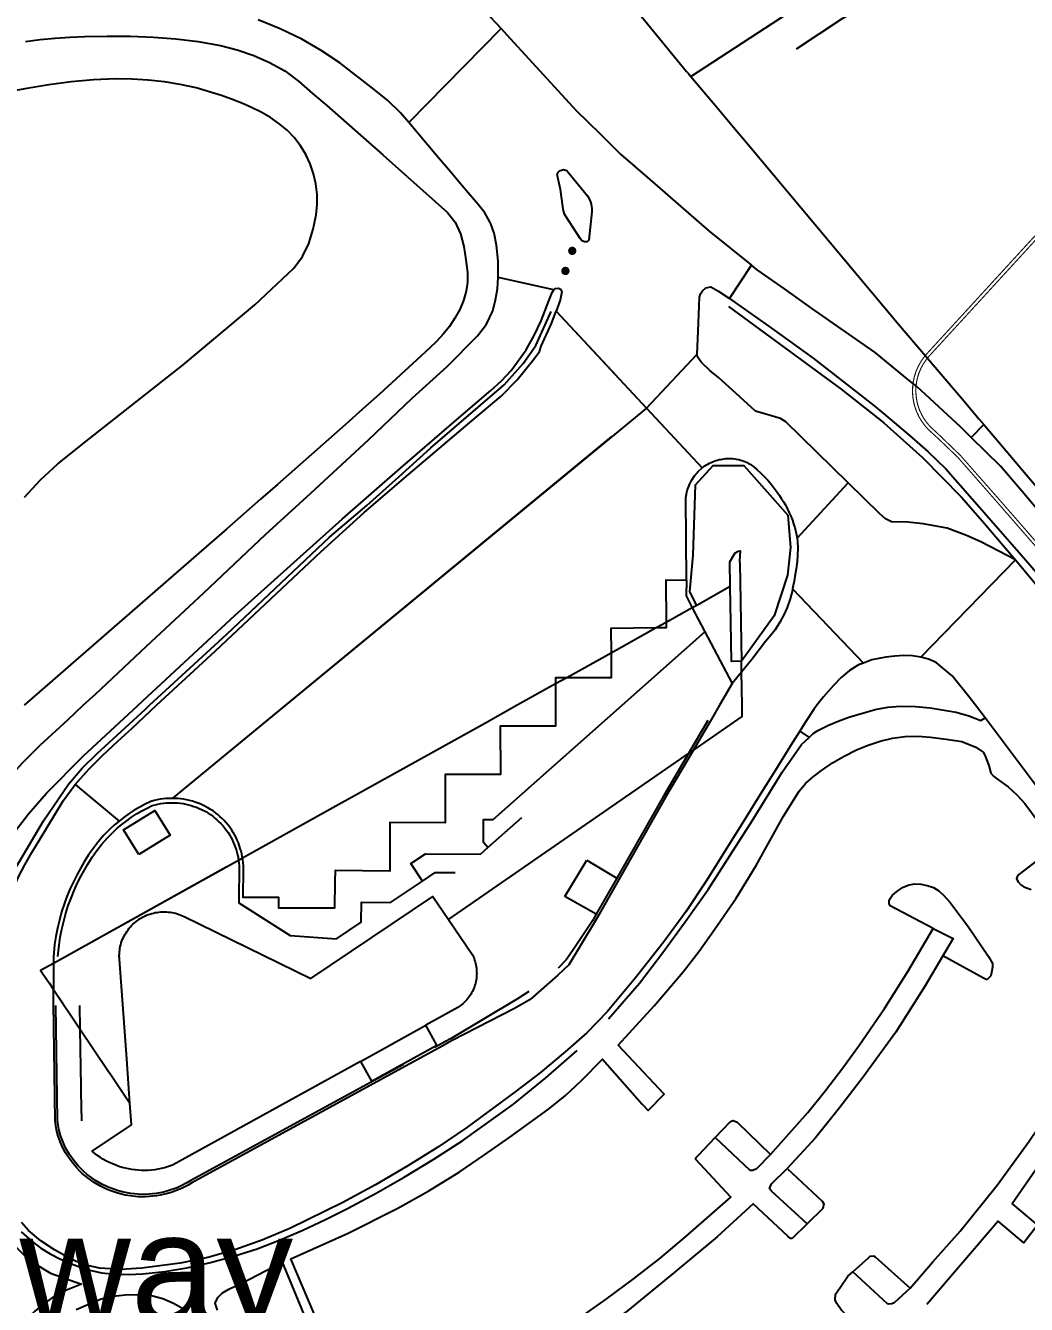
# Model space of a CAD drawing. Header units: millimetres. Extents: x 111502 to 977541, y 8702 to 1044108.
# Drawn here: x 489279.8 to 489370.7, y 240445.6 to 240561.7 of the extents above; entities that cross this region are included whole.
import ezdxf

# ---------------------------------------------------------------- set-up
doc = ezdxf.new("R2010")
doc.units = ezdxf.units.MM
doc.header["$LTSCALE"] = 0.25
doc.linetypes.add('DASHED', pattern=[19.05, 12.7, -6.35])
doc.linetypes.add('DASHED2', pattern=[9.525, 6.35, -3.175])
for name, color, linetype in [('E HVSS As Laid HV', 10, 'Continuous'), ('E HVSS Proposed 33kV', 5, 'Continuous'), ('X HVSS Site Background', 8, 'Continuous')]:
    doc.layers.add(name, color=color, linetype=linetype)
doc.styles.add('Arial', font='arial.ttf')

# ---------------------------------------------------------------- blocks, each defined once
blk = doc.blocks.new('OS Master Map$1$OSS9')
at = {"color": 8, "true_color": 0x707070, "const_width": 0.375, "flags": 128}
blk.add_lwpolyline([(0.188, 0), (0.181, 0.049), (0.162, 0.094), (0.133, 0.133), (0.094, 0.162), (0.049, 0.181), (0, 0.188), (-0.049, 0.181), (-0.094, 0.162), (-0.133, 0.133), (-0.162, 0.094), (-0.181, 0.049), (-0.188, 0), (-0.181, -0.049), (-0.162, -0.094), (-0.133, -0.133), (-0.094, -0.162), (-0.049, -0.181), (0, -0.188), (0.049, -0.181), (0.094, -0.162), (0.133, -0.133), (0.162, -0.094), (0.181, -0.049), (0.188, 0), (0.181, 0.049)], dxfattribs=at)
blk = doc.blocks.new('OS MAP 060722')
at = {"layer": 'X HVSS Site Background'}
for points in [[(483.03, 1486.81), (485.72, 1483.49), (488.72, 1480.09), (496.22, 1471.49), (505.62, 1459.99), (516.72, 1446.59), (529.27, 1431.24), (529.42, 1431.09), (529.67, 1430.79)], [(529.67, 1430.79), (548.52, 1443.09), (597.42, 1475.29)], [(539.26, 1433.29), (543.36, 1436.02), (546.39, 1437.82), (549.99, 1440.15), (552.71, 1442.24), (556.58, 1445), (559.81, 1447.24), (564.43, 1449.96), (569.04, 1452.81), (574.23, 1456.06), (579.08, 1459), (583.97, 1462.51), (588.76, 1465.62), (594.13, 1469.04), (598.21, 1471.7), (601.91, 1474.58)], [(510.96, 1436.72), (512.43, 1435.13)], [(504.04, 1426.61), (503.29, 1427.49), (502.15, 1428.6), (500.91, 1429.61), (497.78, 1432.03), (496.1, 1433.15), (494.35, 1434.16), (492.38, 1435.11), (490.36, 1435.93)], [(469.24, 1433.96), (470.58, 1434.14), (471.93, 1434.27), (473.28, 1434.35), (474.63, 1434.4), (476.69, 1434.44), (478.76, 1434.43), (480.83, 1434.36), (482.88, 1434.21), (484.93, 1433.96), (486.95, 1433.59), (488.47, 1433.2), (489.97, 1432.69), (491.41, 1432.06), (492.78, 1431.28), (494.02, 1430.35), (495.31, 1429.25), (496.59, 1428.14), (497.87, 1427.03), (499.15, 1425.92), (500.43, 1424.8), (501.7, 1423.68), (507.56, 1418.43), (508.27, 1417.54), (508.75, 1416.49), (509.05, 1415.34), (509.24, 1414.14), (509.38, 1412.97), (509.39, 1412.12), (509.27, 1411.28), (509.02, 1410.44), (508.67, 1409.63), (508.24, 1408.84), (507.73, 1408.09), (507.16, 1407.38), (506.56, 1406.71), (505.94, 1406.1), (504.42, 1404.71), (502.9, 1403.32), (501.38, 1401.94), (499.84, 1400.56), (498.31, 1399.19), (496.77, 1397.83), (495.22, 1396.46), (493.68, 1395.1), (492.13, 1393.75), (490.58, 1392.39), (489.03, 1391.04), (487.48, 1389.68), (485.93, 1388.33), (469.11, 1373.69)], [(504.04, 1426.61), (512.43, 1435.13)], [(512.43, 1435.13), (512.95, 1434.56), (519.26, 1427.69), (521.42, 1425.56), (523.3, 1423.7), (525.68, 1421.63), (531.33, 1416.73), (535.16, 1413.65)], [(469.14, 1392.6), (470.61, 1394.16), (472.19, 1395.6), (475.01, 1397.88), (477.86, 1400.12), (480.71, 1402.35), (483.55, 1404.61), (486.34, 1406.92), (490.07, 1410.05), (493.61, 1413.38), (494.4, 1414.43), (494.97, 1415.63), (495.37, 1416.92), (495.64, 1418.23), (495.73, 1419.15), (495.72, 1420.08), (495.61, 1421.02), (495.4, 1421.95), (495.09, 1422.85), (494.7, 1423.7), (494.22, 1424.49), (493.65, 1425.23), (492.99, 1425.9), (492.26, 1426.51), (491.48, 1427.05), (490.64, 1427.54), (489.77, 1427.98), (488.88, 1428.37), (487.96, 1428.73), (487.05, 1429.05), (486.14, 1429.34), (484.73, 1429.74), (483.3, 1430.06), (481.85, 1430.29), (480.39, 1430.45), (478.92, 1430.54), (477.46, 1430.56), (475.42, 1430.48), (473.39, 1430.29), (471.37, 1430.03), (469.35, 1429.7), (467.34, 1429.33)], [(529.67, 1430.79), (532.02, 1427.99), (533.52, 1426.19), (534.71, 1424.78), (548.52, 1408.29), (554.47, 1401.29), (555.82, 1399.69), (556.26, 1399.18)], [(512.17, 1412.53), (512.17, 1414), (512.02, 1415.46), (511.79, 1416.54), (511.49, 1417.39), (511.42, 1417.58), (510.94, 1418.4), (510.35, 1419.15), (509.09, 1420.63), (507.83, 1422.11), (506.57, 1423.6), (504.04, 1426.61)], [(517.63, 1422.13), (517.83, 1422.23), (518.08, 1422.33), (518.39, 1422.23), (518.49, 1422.13), (520.26, 1419.95), (520.51, 1419.5), (520.61, 1419.2), (520.66, 1418.79), (520.66, 1418.49), (520.41, 1415.91), (520.25, 1415.76), (520, 1415.76), (519.75, 1415.86), (519.6, 1416.06), (518.29, 1418.14), (518.18, 1418.29), (518.08, 1418.59), (518.03, 1418.99), (517.83, 1420.51), (517.53, 1421.87), (517.63, 1422.13)], [(533.17, 1410.61), (535.16, 1413.65)], [(555.12, 1398.01), (554.16, 1398.94), (552.17, 1400.79), (550.17, 1402.63), (549.49, 1403.18), (546.38, 1405.71), (540.62, 1409.75), (538.15, 1411.49), (535.67, 1413.24), (535.16, 1413.65)], [(462.97, 1360.57), (464.57, 1362.99), (465.96, 1364.92), (467.45, 1366.78), (468.97, 1368.47), (470.58, 1370.06), (473.08, 1372.38), (474.49, 1373.69), (475.59, 1374.71), (480.23, 1379.05), (485.44, 1383.9), (491.05, 1389.2), (495.14, 1392.94), (500.4, 1397.78), (504.34, 1401.57), (507.52, 1404.45), (510.3, 1407.23), (511.11, 1408.29), (511.67, 1409.5), (511.93, 1410.49), (512.1, 1411.51), (512.17, 1412.53)], [(517.22, 1411.42), (512.17, 1412.53)], [(462.73, 1352.62), (463.91, 1355.01), (464.83, 1356.83), (465.78, 1358.65), (468, 1361.88), (469.52, 1363.84), (471.14, 1365.72), (474.52, 1369.1), (479.42, 1373.64), (479.47, 1373.69), (488.27, 1381.88), (498.02, 1390.61), (503.29, 1395.22), (508.58, 1399.8), (510.05, 1401.03), (511.51, 1402.28), (512.45, 1403.16), (513.33, 1404.09), (514.69, 1405.96), (515.43, 1407.25), (516.06, 1408.59), (516.77, 1410.41), (517.07, 1411.16), (517.22, 1411.42)], [(517.22, 1411.42), (517.37, 1411.52), (517.63, 1411.57), (517.83, 1411.47), (517.93, 1411.22), (517.78, 1410.46), (517.43, 1409.48)], [(530.22, 1405.58), (530.33, 1407.65), (530.36, 1408.42), (530.38, 1409.19), (530.4, 1409.96), (530.45, 1410.73), (530.53, 1411.05), (530.71, 1411.33), (531.01, 1411.58), (531.47, 1411.68), (532.12, 1411.32), (533.17, 1410.61)], [(533.07, 1409.9), (543.31, 1402.38), (547.18, 1399.33), (550.69, 1396.18), (554.2, 1392.62), (556.15, 1390.41), (558.06, 1388.16), (559.13, 1386.89)], [(533.17, 1410.61), (536.99, 1407.94), (540.76, 1405.22), (546.28, 1400.9), (547.16, 1400.17), (549.49, 1398.2), (551.19, 1396.72), (552.81, 1395.16), (556.51, 1390.95), (559.65, 1387.35), (562.77, 1383.75), (568.38, 1376.8), (570.99, 1373.69), (574.59, 1369.4), (579.95, 1363.01), (582.16, 1360.43), (584.36, 1357.84), (587.21, 1354.14), (589.51, 1350.95), (590.74, 1349.03)], [(465.9, 1355.12), (468.71, 1359.5), (470.88, 1363.19), (473.16, 1366.52), (474.39, 1367.97), (475.74, 1369.3), (477.93, 1371.32), (480.13, 1373.34), (480.51, 1373.69), (487.51, 1380.16), (496.86, 1388.94), (500.24, 1391.82), (503.14, 1394.44), (506.04, 1397.05), (512.72, 1402.78), (514.44, 1404.71), (515.57, 1406.35), (516.98, 1409.44)], [(473.74, 1366.51), (474.98, 1367.89), (476.28, 1369.15), (477.59, 1370.39), (478.92, 1371.62), (481.15, 1373.69), (486.5, 1378.64), (496.05, 1387.63), (500.01, 1391.18), (504.03, 1394.65), (509.59, 1399.35), (512.42, 1401.77), (513.89, 1403.23), (515.4, 1405.1), (515.91, 1405.81), (516.08, 1406.29), (517.02, 1408.34), (517.43, 1409.48)], [(517.43, 1409.48), (525.63, 1400.68)], [(525.63, 1400.68), (530.22, 1405.58)], [(543.95, 1393.88), (538.29, 1399.44), (537.8, 1399.72), (535.54, 1400.39), (533.43, 1402.31), (532.17, 1403.45), (531.39, 1404.08), (530.67, 1404.77), (530.45, 1405.04), (530.27, 1405.33), (530.22, 1405.58)], [(525.63, 1400.68), (482.55, 1365.24)], [(525.63, 1400.68), (530.69, 1395.24)], [(556.26, 1399.18), (555.12, 1398.01)], [(556.26, 1399.18), (557.62, 1397.57), (577.82, 1373.69), (581.82, 1368.99), (595.12, 1352.79), (615.75, 1327.2)], [(593.97, 1351.07), (593.7, 1351.49), (590.82, 1355.48), (587.84, 1359.22), (583.04, 1365.13), (575.98, 1373.69), (574.66, 1375.29), (567.99, 1383.32), (561.68, 1390.8), (559.74, 1393.1), (557.79, 1395.4), (555.12, 1398.01)], [(530.69, 1395.24), (530.81, 1395.33), (530.94, 1395.42), (531.07, 1395.51), (531.21, 1395.59), (531.35, 1395.66), (531.49, 1395.73), (531.63, 1395.79), (531.77, 1395.85), (531.92, 1395.9), (532.07, 1395.95), (532.22, 1395.99), (532.37, 1396.02), (532.53, 1396.05), (532.68, 1396.07), (532.83, 1396.09), (532.99, 1396.1), (533.14, 1396.1), (533.3, 1396.1), (533.45, 1396.09), (533.61, 1396.07), (533.76, 1396.05), (534.03, 1395.99), (534.18, 1395.95), (534.33, 1395.9), (534.47, 1395.84), (534.62, 1395.78), (534.76, 1395.72), (534.9, 1395.65), (535.03, 1395.57), (535.16, 1395.48), (535.29, 1395.4), (535.42, 1395.3), (535.64, 1395.11), (535.99, 1394.79), (536.32, 1394.46), (536.64, 1394.12), (536.95, 1393.76), (537.5, 1393.04), (537.7, 1392.74), (537.9, 1392.44), (538.09, 1392.13), (538.27, 1391.82), (538.44, 1391.5), (538.6, 1391.17), (538.74, 1390.85), (538.88, 1390.51), (538.99, 1390.17), (539.1, 1389.83), (539.25, 1389.18), (539.3, 1388.86)], [(529.25, 1385.02), (529.21, 1392.55), (529.23, 1392.71), (529.29, 1393.03), (529.33, 1393.19), (529.38, 1393.35), (529.56, 1393.81), (529.71, 1394.1), (529.98, 1394.51), (530.08, 1394.64), (530.19, 1394.76), (530.3, 1394.89), (530.69, 1395.24)], [(530.19, 1382.76), (529.56, 1383.99), (529.86, 1387.33), (530.07, 1393.7), (531.7, 1395.45), (534.47, 1395.46), (538.47, 1390.95), (538.72, 1388.01), (538.44, 1385.49), (537.23, 1381.8), (534.25, 1377.69)], [(539.3, 1388.86), (543.95, 1393.88)], [(559.13, 1386.89), (555.99, 1388.53), (554.69, 1389.09), (552.92, 1389.76), (550.76, 1390.17), (549.35, 1390.33), (547.88, 1390.34), (547.34, 1390.63), (546.83, 1391.06), (543.95, 1393.88)], [(539.3, 1388.86), (539.33, 1388.57), (539.36, 1387.95), (539.35, 1387.33), (539.3, 1386.7), (539.22, 1386.08), (539.11, 1385.37), (539.04, 1384.96), (538.96, 1384.56), (538.9, 1384.27)], [(533.24, 1384.46), (533.2, 1386.72), (533.67, 1387.52), (533.97, 1387.67), (534.15, 1387.71), (534.08, 1386.8), (534.1, 1386.48), (534.13, 1384.96), (534.19, 1381.24), (534.25, 1377.69)], [(550.53, 1378.06), (559.13, 1386.89)], [(559.13, 1386.89), (565.27, 1379.54), (570.19, 1373.69), (574.69, 1368.34), (583.41, 1357.57)], [(529.25, 1385.02), (527.39, 1385.06), (527.42, 1381.22)], [(529.25, 1385.02), (529.22, 1383.62), (529.79, 1382.54)], [(533.24, 1384.46), (530.19, 1382.76)], [(534.25, 1377.69), (533.35, 1377.67), (533.29, 1381.23), (533.24, 1384.46)], [(538.9, 1384.27), (538.88, 1384.15), (538.67, 1383.35), (538.4, 1382.57), (538.14, 1381.97), (537.75, 1381.24), (537.3, 1380.55), (536.79, 1379.9), (536.43, 1379.49), (535.19, 1377.86), (534.26, 1376.71)], [(538.9, 1384.27), (545.33, 1377.52)], [(529.79, 1382.54), (527.42, 1381.22)], [(530.19, 1382.76), (529.79, 1382.54)], [(529.79, 1382.54), (530.94, 1380.36)], [(526.51, 1380.71), (522.4, 1380.67), (522.41, 1378.43)], [(526.51, 1380.71), (522.41, 1378.43)], [(527.42, 1381.22), (527.42, 1381.14), (527.42, 1380.72), (526.51, 1380.71)], [(527.42, 1381.22), (526.51, 1380.71)], [(511.23, 1360.77), (510.84, 1361.22), (510.84, 1363.32), (511.7, 1363.32), (523.41, 1373.69), (530.94, 1380.36)], [(530.94, 1380.36), (533.42, 1375.66)], [(522.41, 1378.43), (518.39, 1376.19)], [(522.41, 1378.43), (522.42, 1376.19), (518.39, 1376.19)], [(534.26, 1376.71), (534.25, 1377.69)], [(545.33, 1377.52), (544.89, 1377.36), (544.06, 1376.85), (543.31, 1376.2), (542.62, 1375.49), (541.7, 1374.46), (541.11, 1373.69), (540.86, 1373.36), (540.09, 1372.21), (539.56, 1371.35)], [(550.53, 1378.06), (549.79, 1378.17), (548.99, 1378.2), (548.18, 1378.16), (547.37, 1378.07), (546.1, 1377.81), (545.33, 1377.52)], [(556.38, 1372.54), (555.51, 1373.69), (555, 1374.38), (553.38, 1376.35), (551.92, 1377.56), (551.25, 1377.87), (550.53, 1378.06)], [(518.39, 1376.19), (517.38, 1376.19), (517.38, 1375.63)], [(518.39, 1376.19), (517.38, 1375.63)], [(529.87, 1369.59), (534.33, 1372.68), (534.31, 1373.69), (534.26, 1376.71)], [(534.26, 1376.71), (533.42, 1375.66)], [(517.38, 1375.63), (513.9, 1373.69), (511.01, 1372.08), (496.6, 1364.06), (488.95, 1359.81)], [(517.38, 1375.63), (517.38, 1373.69), (517.38, 1372.13), (517.38, 1371.8), (512.34, 1371.8), (512.37, 1367.39), (507.35, 1367.41), (507.35, 1363.03), (502.33, 1363.05), (502.34, 1358.62), (497.35, 1358.68), (497.33, 1357.68), (497.3, 1355.26), (496.6, 1355.26), (492.25, 1355.27), (492.25, 1356.23), (489.01, 1356.24), (489.04, 1358.85), (489.03, 1359.12), (489.01, 1359.4), (488.98, 1359.66), (488.95, 1359.81)], [(533.42, 1375.66), (532.27, 1373.69), (531.4, 1372.21), (529.87, 1369.59)], [(540.39, 1370.77), (540.62, 1370.99), (540.78, 1371.14), (541.18, 1371.39), (542.09, 1371.85), (543.05, 1372.24), (544.01, 1372.6), (546.38, 1373.31), (547.54, 1373.52), (548.71, 1373.61), (550.05, 1373.58), (551.38, 1373.46), (553.76, 1373.06), (554.89, 1372.72), (555.98, 1372.3)], [(555.98, 1372.3), (556.38, 1372.54)], [(565.04, 1360.84), (564.84, 1361.49), (564.55, 1361.88), (564.24, 1362.25), (560.75, 1366.75), (556.38, 1372.54)], [(539.56, 1371.35), (538.71, 1370), (537.34, 1367.79), (535.96, 1365.58), (534.58, 1363.37), (531.05, 1357.71), (529.19, 1354.92), (527.2, 1352.21), (524.63, 1348.93), (522.05, 1345.85), (520.22, 1343.96), (518.26, 1342.21), (516.01, 1340.36), (513.71, 1338.58), (509.32, 1335.34), (506.67, 1333.56), (503.96, 1331.86), (501.03, 1330.15), (498.05, 1328.53), (493.3, 1326.21), (490.8, 1325.14), (488.25, 1324.24), (485.79, 1323.55), (483.3, 1323.03), (479.81, 1322.57), (477.89, 1322.46), (475.97, 1322.57), (474.89, 1322.82), (473.85, 1323.2), (472.84, 1323.69), (471.88, 1324.24), (470.63, 1325.05), (469.51, 1326.01), (468.89, 1326.72)], [(531.21, 1372.32), (529.44, 1369.3)], [(539.56, 1371.35), (540.39, 1370.77)], [(473.85, 1318.84), (476.12, 1319.8), (477.2, 1320.03), (478.3, 1320.15), (479.48, 1320.19), (480.67, 1320.1), (481.71, 1319.83), (482.69, 1319.39), (483.43, 1318.97)], [(486.68, 1318.78), (486.48, 1319.39), (486.58, 1319.68), (486.73, 1319.94), (487.14, 1320.35), (487.7, 1320.68), (488.29, 1320.96), (488.9, 1321.21), (492.54, 1323.12), (494.66, 1318.02)], [(495.47, 1318.38), (493.35, 1323.43), (498.55, 1325.75), (503.05, 1328.02), (505.87, 1329.59), (508.61, 1331.3), (510.91, 1332.88), (513.21, 1334.48), (516.74, 1337.01), (518.28, 1338.27), (519.72, 1339.63), (521.64, 1341.55), (525.23, 1337.46), (525.79, 1336.9), (527.25, 1338.37), (523.06, 1342.82), (526.34, 1346.4), (528.97, 1349.48), (530.42, 1351.37), (531.8, 1353.32), (533.76, 1356.19), (535.59, 1359.13), (536.83, 1361.37), (538.07, 1363.62), (539.48, 1365.9), (540.08, 1366.59), (540.77, 1367.2), (541.51, 1367.76), (542.52, 1368.46), (543.59, 1369.07), (544.69, 1369.63), (545.75, 1370.08), (546.85, 1370.43), (547.97, 1370.69), (549.11, 1370.85), (550.26, 1370.89), (551.41, 1370.79), (552.84, 1370.62), (554.25, 1370.4), (555.55, 1369.88), (556.21, 1369.43), (556.36, 1369.17), (556.71, 1368.21), (556.91, 1367.51), (557.14, 1367.26), (557.42, 1367.05), (558.48, 1366.29), (559.27, 1365.57), (559.99, 1364.78), (562.82, 1360.94), (559.44, 1358.31), (559.28, 1358.11), (559.23, 1357.96), (559.28, 1357.8), (559.38, 1357.65), (559.61, 1357.4), (559.89, 1357.2), (560.55, 1356.95)], [(522.18, 1345.23), (525.01, 1348.46), (527.1, 1351.23), (529.15, 1354.02), (531.22, 1356.95), (533.23, 1360.07), (535.22, 1363.21), (537.95, 1367.61), (539.71, 1370.13), (540.39, 1370.77)], [(529.87, 1369.59), (527.37, 1365.34), (521.3, 1354.67), (520.97, 1354.09), (518.57, 1350.12), (517.57, 1349.19), (516.07, 1347.85), (515.06, 1346.99), (513.66, 1346.17), (507.99, 1343.24), (507.08, 1342.75), (484.36, 1330.34), (484.01, 1330.13), (483.41, 1329.82), (483.1, 1329.69), (482.46, 1329.46), (482.14, 1329.36), (481.48, 1329.21), (481.14, 1329.15), (480.47, 1329.08), (480.13, 1329.06), (479.45, 1329.07), (478.78, 1329.14), (478.29, 1329.22), (477.63, 1329.39), (476.99, 1329.6), (476.67, 1329.73), (476.06, 1330.02), (475.48, 1330.36), (474.92, 1330.75), (474.66, 1330.96), (474.4, 1331.19), (474.16, 1331.42), (473.86, 1331.73), (473.44, 1332.24), (473.06, 1332.78), (472.89, 1333.06), (472.58, 1333.64), (472.45, 1333.94), (472.22, 1334.56), (472.06, 1335.14), (471.99, 1335.52), (471.93, 1336), (471.78, 1346.65), (471.78, 1347.88)], [(507.64, 1354.25), (529.44, 1369.3)], [(529.44, 1369.3), (527.18, 1365.45), (523.17, 1358.41), (522.93, 1357.99)], [(529.44, 1369.3), (529.87, 1369.59)], [(467.5, 1354.69), (468.1, 1356.88), (468.58, 1358.06), (469.18, 1359.2), (469.83, 1360.31), (470.48, 1361.42), (472.65, 1365.01), (473.74, 1366.51)], [(473.74, 1366.51), (477.74, 1363.18)], [(472.19, 1350.89), (472.29, 1351.91), (472.39, 1352.64), (472.54, 1353.37), (472.71, 1354.09), (472.9, 1354.81), (473.13, 1355.5), (473.38, 1356.19), (473.67, 1356.88), (473.98, 1357.56), (474.31, 1358.21), (474.91, 1359.26), (475.3, 1359.89), (475.73, 1360.49), (476.18, 1361.07), (476.65, 1361.62), (477.17, 1362.14), (477.57, 1362.52), (477.99, 1362.87), (478.43, 1363.2), (478.88, 1363.52), (479.33, 1363.82), (479.81, 1364.09), (480.28, 1364.36), (480.75, 1364.58), (481.02, 1364.66), (481.27, 1364.71), (481.54, 1364.76), (481.79, 1364.79), (482.05, 1364.82), (482.29, 1364.84), (482.54, 1364.84), (482.81, 1364.83), (483.06, 1364.82), (483.31, 1364.79), (483.56, 1364.76), (484.05, 1364.65), (484.29, 1364.6), (484.53, 1364.51), (484.77, 1364.43), (485, 1364.33), (485.23, 1364.22), (485.61, 1364.03), (485.82, 1363.9), (486.05, 1363.76), (486.25, 1363.61), (486.44, 1363.45), (486.63, 1363.29), (486.81, 1363.12), (486.99, 1362.94), (487.17, 1362.76), (487.35, 1362.53), (487.49, 1362.33), (487.64, 1362.13), (487.77, 1361.92), (487.89, 1361.71), (488, 1361.49), (488.1, 1361.27), (488.2, 1361.04), (488.37, 1360.58), (488.43, 1360.35), (488.49, 1360.11), (488.54, 1359.86), (488.58, 1359.6)], [(482.55, 1365.24), (482.28, 1365.24), (482.01, 1365.22), (481.74, 1365.19), (481.47, 1365.15), (481.2, 1365.1), (480.93, 1365.05), (480.61, 1364.96), (480.1, 1364.71), (479.61, 1364.44), (479.12, 1364.16), (478.65, 1363.85), (478.19, 1363.52), (477.74, 1363.18)], [(488.95, 1359.81), (488.93, 1359.93), (488.88, 1360.19), (488.82, 1360.45), (488.75, 1360.7), (488.57, 1361.19), (488.47, 1361.43), (488.36, 1361.67), (488.24, 1361.9), (488.11, 1362.13), (487.97, 1362.35), (487.82, 1362.56), (487.67, 1362.77), (487.47, 1363.02), (487.28, 1363.22), (487.09, 1363.41), (486.9, 1363.59), (486.7, 1363.76), (486.49, 1363.93), (486.27, 1364.09), (486.03, 1364.24), (485.81, 1364.38), (485.41, 1364.58), (485.16, 1364.7), (484.91, 1364.8), (484.66, 1364.89), (484.4, 1364.98), (484.14, 1365.04), (483.63, 1365.15), (483.36, 1365.19), (483.09, 1365.22), (482.82, 1365.23), (482.55, 1365.24)], [(479.53, 1360.13), (478.13, 1362.38), (481, 1364.15), (482.39, 1361.9), (479.53, 1360.13)], [(511.23, 1360.77), (514.3, 1363.49)], [(477.74, 1363.18), (477.31, 1362.82), (476.89, 1362.43), (476.36, 1361.89), (475.87, 1361.32), (475.41, 1360.73), (474.97, 1360.11), (474.57, 1359.47), (473.96, 1358.4), (473.62, 1357.73), (473.3, 1357.04), (473.01, 1356.34), (472.75, 1355.63), (472.52, 1354.92), (472.32, 1354.19), (472.15, 1353.45), (472, 1352.71), (471.89, 1351.96), (471.78, 1350.81), (471.78, 1350.25)], [(488.95, 1359.81), (488.58, 1359.6)], [(505.29, 1357.73), (504.23, 1359.31), (505.56, 1360.2), (510.56, 1360.17), (511.23, 1360.77)], [(488.58, 1359.6), (471.78, 1350.25)], [(488.58, 1359.6), (488.61, 1359.36), (488.63, 1359.1), (488.64, 1358.84), (488.61, 1356.24), (488.6, 1355.74), (493.29, 1352.78), (497.48, 1352.48), (499.72, 1353.99), (499.75, 1355.8), (502.38, 1355.77), (505.29, 1357.73)], [(518.23, 1356.32), (520.21, 1359.64)], [(520.21, 1359.64), (522.93, 1357.99)], [(505.29, 1357.73), (506.45, 1358.51), (508.25, 1358.5)], [(522.93, 1357.99), (521.07, 1354.71)], [(551.65, 1353.41), (547.76, 1355.48), (547.66, 1355.69), (547.67, 1355.92), (547.76, 1356.14), (547.94, 1356.41), (548.19, 1356.64), (548.46, 1356.85), (548.94, 1357.17), (549.48, 1357.4), (550, 1357.48), (550.54, 1357.45), (551.13, 1357.34), (551.7, 1357.15), (552.19, 1356.85), (552.61, 1356.44), (553.2, 1355.77), (553.76, 1355.06), (554.3, 1354.34), (554.83, 1353.61), (556.7, 1350.88), (557.05, 1350.23), (557.04, 1349.9)], [(478.73, 1337.56), (478.46, 1341.13), (478.43, 1341.58), (477.77, 1350.64), (477.76, 1350.97), (477.77, 1351.13), (477.78, 1351.3), (477.8, 1351.46), (477.82, 1351.63), (477.85, 1351.79), (477.89, 1351.95), (477.94, 1352.11), (478, 1352.3), (478.06, 1352.45), (478.13, 1352.6), (478.21, 1352.75), (478.29, 1352.9), (478.37, 1353.04), (478.46, 1353.18), (478.56, 1353.31), (478.66, 1353.44), (478.77, 1353.57), (478.88, 1353.69), (479, 1353.81), (479.12, 1353.92), (479.25, 1354.03), (479.38, 1354.13), (479.51, 1354.23), (479.65, 1354.32), (479.92, 1354.48), (480.07, 1354.55), (480.23, 1354.62), (480.38, 1354.68), (480.54, 1354.73), (480.7, 1354.78), (480.87, 1354.82), (481.03, 1354.86), (481.2, 1354.88), (481.36, 1354.91), (481.53, 1354.92), (481.7, 1354.93), (481.87, 1354.93), (482.04, 1354.92), (482.2, 1354.91), (482.37, 1354.89), (482.54, 1354.87), (482.7, 1354.84), (482.87, 1354.8), (483.03, 1354.75), (483.19, 1354.7), (483.34, 1354.64), (483.5, 1354.57), (483.65, 1354.5), (495.15, 1348.87), (506.24, 1356.32), (507.64, 1354.25)], [(521.07, 1354.71), (518.23, 1356.32)], [(507.64, 1354.25), (509.83, 1351.02), (509.91, 1350.85), (509.97, 1350.7), (510.02, 1350.56), (510.07, 1350.41), (510.11, 1350.26), (510.14, 1350.11), (510.17, 1349.96), (510.19, 1349.81), (510.2, 1349.65), (510.21, 1349.5), (510.22, 1349.35), (510.21, 1349.19), (510.2, 1349.04), (510.19, 1348.89), (510.16, 1348.73), (510.13, 1348.58), (510.1, 1348.43), (510.05, 1348.28), (510.01, 1348.14), (509.95, 1347.99), (509.89, 1347.85), (509.82, 1347.71), (509.75, 1347.58), (509.67, 1347.44), (509.59, 1347.31), (509.5, 1347.19), (509.41, 1347.06), (509.31, 1346.94), (509.21, 1346.83), (509.1, 1346.72), (508.99, 1346.61), (508.87, 1346.51), (508.75, 1346.42), (508.63, 1346.33), (508.5, 1346.24), (505.6, 1344.64)], [(521.07, 1354.71), (520.72, 1354.11), (518.92, 1351.39), (518.34, 1350.58), (517.61, 1349.81)], [(536.89, 1332.91), (540.27, 1336.7), (541.89, 1338.71), (543.45, 1340.77), (544.97, 1342.86), (547.23, 1346.15), (549.37, 1349.52), (551.65, 1353.41)], [(551.65, 1353.41), (553.49, 1352.5), (552.55, 1350.94)], [(552.55, 1350.94), (550.94, 1348.21), (548.26, 1344.02), (545.28, 1339.88), (543.15, 1337.13), (540.98, 1334.42), (538.4, 1331.64)], [(556.54, 1348.76), (556.24, 1348.91), (552.55, 1350.94)], [(471.78, 1350.25), (470.62, 1349.6), (471.38, 1348.48), (471.78, 1347.88)], [(471.78, 1350.25), (471.78, 1347.88)], [(557.04, 1349.9), (557, 1349.57), (556.9, 1349.12), (556.54, 1348.76)], [(468.85, 1325.87), (469.84, 1324.99), (470.64, 1324.41), (471.49, 1323.89), (472.37, 1323.43), (473.27, 1323.02), (474.69, 1322.5), (476.15, 1322.16), (477.39, 1322.04), (478.64, 1322.01), (479.89, 1322.06), (481.89, 1322.28), (483.88, 1322.61), (486.04, 1323.1), (488.17, 1323.67), (490.29, 1324.35), (492.37, 1325.14), (494.43, 1326.04), (496.47, 1327), (498.48, 1328.01), (501.08, 1329.39), (503.63, 1330.84), (506.31, 1332.48), (508.94, 1334.17), (513.54, 1337.46), (516.49, 1339.85), (519.35, 1342.35)], [(471.78, 1347.88), (474.18, 1344.31)], [(514.95, 1347.71), (513.92, 1347.05), (507.89, 1343.44), (507.31, 1343.12), (506.38, 1342.61)], [(503.57, 1341.08), (484.25, 1330.53), (483.9, 1330.32), (483.32, 1330.02), (483.02, 1329.89), (482.08, 1329.57), (481.76, 1329.49), (481.11, 1329.37), (480.79, 1329.33), (480.12, 1329.28), (479.46, 1329.29), (478.81, 1329.36), (478.33, 1329.44), (478.01, 1329.51), (477.69, 1329.6), (477.07, 1329.81), (476.76, 1329.93), (476.16, 1330.21), (475.6, 1330.55), (475.05, 1330.93), (474.8, 1331.13), (474.55, 1331.35), (474.02, 1331.88), (473.62, 1332.37), (473.24, 1332.9), (472.92, 1333.45), (472.78, 1333.73), (472.65, 1334.02), (472.43, 1334.63), (472.27, 1335.19), (472.21, 1335.55), (472.15, 1336.02), (472, 1346.43)], [(474.15, 1346.42), (474.18, 1344.31)], [(499.67, 1341.36), (505.6, 1344.64)], [(499.67, 1341.36), (500.67, 1339.56), (506.6, 1342.84), (505.6, 1344.64)], [(549.57, 1320.78), (551.64, 1323.16), (554.12, 1325.93), (557.46, 1330.12), (560.39, 1334.11), (563.22, 1338.31), (565.23, 1341.56), (567.16, 1344.87)], [(474.18, 1344.31), (476.73, 1340.53), (476.95, 1340.2), (478.73, 1337.56)], [(474.18, 1344.31), (474.27, 1339.02), (474.28, 1338.56), (474.32, 1335.95)], [(499.67, 1341.36), (482.59, 1331.92), (482.15, 1331.77), (481.86, 1331.69), (481.57, 1331.62), (481.28, 1331.56), (480.98, 1331.52), (480.68, 1331.49), (480.38, 1331.46), (480.09, 1331.46), (479.79, 1331.46), (479.49, 1331.48), (479.19, 1331.5), (478.89, 1331.54), (478.6, 1331.59), (478.31, 1331.66), (478.02, 1331.73), (477.73, 1331.82), (477.45, 1331.92), (477.07, 1332.08), (476.79, 1332.21), (476.53, 1332.34), (476.27, 1332.49), (476.02, 1332.65), (475.77, 1332.82), (475.53, 1333), (475.3, 1333.19), (478.87, 1335.6), (478.73, 1337.56)], [(531.88, 1334.45), (533.25, 1335.89), (533.51, 1335.99), (533.86, 1335.84), (536.89, 1332.91)], [(560.94, 1331.49), (558.82, 1328.41), (561.13, 1326.5), (559.89, 1324.89), (557.56, 1326.84), (551.09, 1319.27)], [(496.92, 1306.96), (499.95, 1307.91), (502.04, 1308.78), (504.11, 1309.7), (506.17, 1310.64), (509.86, 1312.4), (513.49, 1314.28), (515.69, 1315.53), (517.82, 1316.89), (519.92, 1318.31), (521.98, 1319.78), (524.43, 1321.59), (526.83, 1323.47), (529.16, 1325.43), (533.3, 1329.02), (530.12, 1332.46), (530.12, 1332.61), (530.37, 1332.86), (531.88, 1334.45)], [(536.89, 1332.91), (535.61, 1331.6), (535.29, 1331.46), (535.03, 1331.46), (531.88, 1334.45)], [(540.21, 1326.6), (536.99, 1329.58), (536.81, 1329.82), (536.97, 1330.25), (538.4, 1331.64)], [(538.4, 1331.64), (541.59, 1328.66), (541.74, 1328.41)], [(538.86, 1325.28), (538.7, 1325.28), (538.45, 1325.48), (535.32, 1328.41), (532.04, 1325.43), (528.1, 1322.15), (523.9, 1318.72), (521.35, 1316.9), (518.7, 1315.23), (515.99, 1313.58), (513.24, 1312), (510.41, 1310.51), (507.53, 1309.12), (505.91, 1308.41), (504.52, 1307.79), (501.47, 1306.55), (496.97, 1304.83)], [(541.74, 1328.41), (541.64, 1328.01), (540.21, 1326.6)], [(466.04, 1327.12), (467.97, 1324.9), (469.09, 1323.79), (470.22, 1322.91), (471.51, 1322.13), (474.32, 1321.13), (472.8, 1320.53), (471.57, 1319.83), (470.82, 1319.29), (470.09, 1318.69), (469.21, 1317.87), (468.42, 1317.1), (467.75, 1316.27), (467.12, 1315.46), (466.31, 1314.52), (465.68, 1313.71), (465.78, 1316.03), (465.65, 1323.23), (465.85, 1326.16), (466.04, 1327.12)], [(540.21, 1326.6), (538.86, 1325.28)], [(544.37, 1322.24), (545.78, 1323.51), (545.94, 1323.66), (546.24, 1323.71)], [(546.24, 1323.71), (546.39, 1323.61), (549.57, 1320.78)], [(542.8, 1320.23), (543.21, 1320.83), (543.92, 1321.84), (544.37, 1322.24)], [(549.57, 1320.78), (548.12, 1319.44), (547.92, 1319.34), (547.64, 1319.31), (547.52, 1319.35), (544.37, 1322.24)], [(553.1, 1314.34), (552.5, 1313.67), (551.89, 1313), (551.34, 1312.65), (550.53, 1312.5), (549.87, 1312.5), (549.06, 1312.9), (546.74, 1315.33), (545.59, 1316.48), (544.43, 1317.63), (543.31, 1318.81), (542.9, 1319.37), (542.75, 1319.72), (542.8, 1320.23)]]:
    blk.add_lwpolyline(points, dxfattribs=at)
at = {"layer": 'X HVSS Site Background', "flags": 128}
for points in [[(510.96, 1436.72), (512.43, 1435.13)], [(504.04, 1426.61), (503.29, 1427.49), (503.29, 1427.49), (502.15, 1428.6), (502.15, 1428.6), (500.91, 1429.61), (500.91, 1429.61), (497.78, 1432.03), (497.78, 1432.03), (496.1, 1433.15), (496.1, 1433.15), (494.35, 1434.16), (494.35, 1434.16), (492.38, 1435.11), (492.38, 1435.11), (490.36, 1435.93)], [(469.24, 1433.96), (470.58, 1434.14), (470.58, 1434.14), (471.93, 1434.27), (471.93, 1434.27), (473.28, 1434.35), (473.28, 1434.35), (474.63, 1434.4), (474.63, 1434.4), (476.69, 1434.44), (476.69, 1434.44), (478.76, 1434.43), (478.76, 1434.43), (480.83, 1434.36), (480.83, 1434.36), (482.88, 1434.21), (482.88, 1434.21), (484.93, 1433.96), (484.93, 1433.96), (486.95, 1433.59), (486.95, 1433.59), (488.47, 1433.2), (488.47, 1433.2), (489.97, 1432.69), (489.97, 1432.69), (491.41, 1432.06), (491.41, 1432.06), (492.78, 1431.28), (492.78, 1431.28), (494.02, 1430.35), (494.02, 1430.35), (495.31, 1429.25), (495.31, 1429.25), (496.59, 1428.14), (496.59, 1428.14), (497.87, 1427.03), (497.87, 1427.03), (499.15, 1425.92), (499.15, 1425.92), (500.43, 1424.8), (500.43, 1424.8), (501.7, 1423.68), (501.7, 1423.68), (507.56, 1418.43), (507.56, 1418.43), (508.27, 1417.54), (508.27, 1417.54), (508.75, 1416.49), (508.75, 1416.49), (509.05, 1415.34), (509.05, 1415.34), (509.24, 1414.14), (509.24, 1414.14), (509.38, 1412.97), (509.38, 1412.97), (509.39, 1412.12), (509.39, 1412.12), (509.27, 1411.28), (509.27, 1411.28), (509.02, 1410.44), (509.02, 1410.44), (508.67, 1409.63), (508.67, 1409.63), (508.24, 1408.84), (508.24, 1408.84), (507.73, 1408.09), (507.73, 1408.09), (507.16, 1407.38), (507.16, 1407.38), (506.56, 1406.71), (506.56, 1406.71), (505.94, 1406.1), (505.94, 1406.1), (504.42, 1404.71), (504.42, 1404.71), (502.9, 1403.32), (502.9, 1403.32), (501.38, 1401.94), (501.38, 1401.94), (499.84, 1400.56), (499.84, 1400.56), (498.31, 1399.19), (498.31, 1399.19), (496.77, 1397.83), (496.77, 1397.83), (495.22, 1396.46), (495.22, 1396.46), (493.68, 1395.1), (493.68, 1395.1), (492.13, 1393.75), (492.13, 1393.75), (490.58, 1392.39), (490.58, 1392.39), (489.03, 1391.04), (489.03, 1391.04), (487.48, 1389.68), (487.48, 1389.68), (485.93, 1388.33), (485.93, 1388.33), (469.11, 1373.69)], [(504.04, 1426.61), (512.43, 1435.13)], [(512.43, 1435.13), (512.95, 1434.56), (512.95, 1434.56), (519.26, 1427.69), (519.26, 1427.69), (521.42, 1425.56), (521.42, 1425.56), (523.3, 1423.7), (523.3, 1423.7), (524.54, 1422.63)], [(469.14, 1392.6), (470.61, 1394.16), (470.61, 1394.16), (472.19, 1395.6), (472.19, 1395.6), (475.01, 1397.88), (475.01, 1397.88), (477.86, 1400.12), (477.86, 1400.12), (480.71, 1402.35), (480.71, 1402.35), (483.55, 1404.61), (483.55, 1404.61), (486.34, 1406.92), (486.34, 1406.92), (490.07, 1410.05), (490.07, 1410.05), (493.61, 1413.38), (493.61, 1413.38), (494.4, 1414.43), (494.4, 1414.43), (494.97, 1415.63), (494.97, 1415.63), (495.37, 1416.92), (495.37, 1416.92), (495.64, 1418.23), (495.64, 1418.23), (495.73, 1419.15), (495.73, 1419.15), (495.72, 1420.08), (495.72, 1420.08), (495.61, 1421.02), (495.61, 1421.02), (495.4, 1421.95), (495.4, 1421.95), (495.09, 1422.85), (495.09, 1422.85), (494.7, 1423.7), (494.7, 1423.7), (494.22, 1424.49), (494.22, 1424.49), (493.65, 1425.23), (493.65, 1425.23), (492.99, 1425.9), (492.99, 1425.9), (492.26, 1426.51), (492.26, 1426.51), (491.48, 1427.05), (491.48, 1427.05), (490.64, 1427.54), (490.64, 1427.54), (489.77, 1427.98), (489.77, 1427.98), (488.88, 1428.37), (488.88, 1428.37), (487.96, 1428.73), (487.96, 1428.73), (487.05, 1429.05), (487.05, 1429.05), (486.14, 1429.34), (486.14, 1429.34), (484.73, 1429.74), (484.73, 1429.74), (483.3, 1430.06), (483.3, 1430.06), (481.85, 1430.29), (481.85, 1430.29), (480.39, 1430.45), (480.39, 1430.45), (478.92, 1430.54), (478.92, 1430.54), (477.46, 1430.56), (477.46, 1430.56), (475.42, 1430.48), (475.42, 1430.48), (473.39, 1430.29), (473.39, 1430.29), (471.37, 1430.03), (471.37, 1430.03), (469.35, 1429.7), (469.35, 1429.7), (467.34, 1429.33)], [(512.17, 1412.53), (512.17, 1414), (512.17, 1414), (512.02, 1415.46), (512.02, 1415.46), (511.79, 1416.54), (511.79, 1416.54), (511.49, 1417.39), (511.49, 1417.39), (511.42, 1417.58), (511.42, 1417.58), (510.94, 1418.4), (510.94, 1418.4), (510.35, 1419.15), (510.35, 1419.15), (509.09, 1420.63), (509.09, 1420.63), (507.83, 1422.11), (507.83, 1422.11), (506.57, 1423.6), (506.57, 1423.6), (504.04, 1426.61)], [(517.63, 1422.13), (517.83, 1422.23), (517.83, 1422.23), (518.08, 1422.33), (518.08, 1422.33), (518.39, 1422.23), (518.39, 1422.23), (518.49, 1422.13), (518.49, 1422.13), (520.26, 1419.95), (520.26, 1419.95), (520.51, 1419.5), (520.51, 1419.5), (520.61, 1419.2), (520.61, 1419.2), (520.66, 1418.79), (520.66, 1418.79), (520.66, 1418.49), (520.66, 1418.49), (520.41, 1415.91), (520.41, 1415.91), (520.25, 1415.76), (520.25, 1415.76), (520, 1415.76), (520, 1415.76), (519.75, 1415.86), (519.75, 1415.86), (519.6, 1416.06), (519.6, 1416.06), (518.29, 1418.14), (518.29, 1418.14), (518.18, 1418.29), (518.18, 1418.29), (518.08, 1418.59), (518.08, 1418.59), (518.03, 1418.99), (518.03, 1418.99), (517.83, 1420.51), (517.83, 1420.51), (517.53, 1421.87), (517.53, 1421.87), (517.63, 1422.13)], [(468.97, 1368.47), (470.58, 1370.06), (470.58, 1370.06), (473.08, 1372.38), (473.08, 1372.38), (474.49, 1373.69), (474.49, 1373.69), (475.59, 1374.71), (475.59, 1374.71), (480.23, 1379.05), (480.23, 1379.05), (485.44, 1383.9), (485.44, 1383.9), (491.05, 1389.2), (491.05, 1389.2), (495.14, 1392.94), (495.14, 1392.94), (500.4, 1397.78), (500.4, 1397.78), (504.34, 1401.57), (504.34, 1401.57), (507.52, 1404.45), (507.52, 1404.45), (510.3, 1407.23), (510.3, 1407.23), (511.11, 1408.29), (511.11, 1408.29), (511.67, 1409.5), (511.67, 1409.5), (511.93, 1410.49), (511.93, 1410.49), (512.1, 1411.51), (512.1, 1411.51), (512.17, 1412.53)], [(517.22, 1411.42), (512.17, 1412.53)], [(468, 1361.88), (469.52, 1363.84), (469.52, 1363.84), (471.14, 1365.72), (471.14, 1365.72), (474.52, 1369.1), (474.52, 1369.1), (479.42, 1373.64), (479.42, 1373.64), (479.47, 1373.69), (479.47, 1373.69), (488.27, 1381.88), (488.27, 1381.88), (498.02, 1390.61), (498.02, 1390.61), (503.29, 1395.22), (503.29, 1395.22), (508.58, 1399.8), (508.58, 1399.8), (510.05, 1401.03), (510.05, 1401.03), (511.51, 1402.28), (511.51, 1402.28), (512.45, 1403.16), (512.45, 1403.16), (513.33, 1404.09), (513.33, 1404.09), (514.69, 1405.96), (514.69, 1405.96), (515.43, 1407.25), (515.43, 1407.25), (516.06, 1408.59), (516.06, 1408.59), (516.77, 1410.41), (516.77, 1410.41), (517.07, 1411.16), (517.07, 1411.16), (517.22, 1411.42)], [(517.22, 1411.42), (517.37, 1411.52), (517.37, 1411.52), (517.63, 1411.57), (517.63, 1411.57), (517.83, 1411.47), (517.83, 1411.47), (517.93, 1411.22), (517.93, 1411.22), (517.78, 1410.46), (517.78, 1410.46), (517.43, 1409.48)], [(468.71, 1359.5), (470.88, 1363.19), (470.88, 1363.19), (473.16, 1366.52), (473.16, 1366.52), (474.39, 1367.97), (474.39, 1367.97), (475.74, 1369.3), (475.74, 1369.3), (477.93, 1371.32), (477.93, 1371.32), (480.13, 1373.34), (480.13, 1373.34), (480.51, 1373.69), (480.51, 1373.69), (487.51, 1380.16), (487.51, 1380.16), (496.86, 1388.94), (496.86, 1388.94), (500.24, 1391.82), (500.24, 1391.82), (503.14, 1394.44), (503.14, 1394.44), (506.04, 1397.05), (506.04, 1397.05), (512.72, 1402.78), (512.72, 1402.78), (514.44, 1404.71), (514.44, 1404.71), (515.57, 1406.35), (515.57, 1406.35), (516.98, 1409.44)], [(473.74, 1366.51), (474.98, 1367.89), (474.98, 1367.89), (476.28, 1369.15), (476.28, 1369.15), (477.59, 1370.39), (477.59, 1370.39), (478.92, 1371.62), (478.92, 1371.62), (481.15, 1373.69), (481.15, 1373.69), (486.5, 1378.64), (486.5, 1378.64), (496.05, 1387.63), (496.05, 1387.63), (500.01, 1391.18), (500.01, 1391.18), (504.03, 1394.65), (504.03, 1394.65), (509.59, 1399.35), (509.59, 1399.35), (512.42, 1401.77), (512.42, 1401.77), (513.89, 1403.23), (513.89, 1403.23), (515.4, 1405.1), (515.4, 1405.1), (515.91, 1405.81), (515.91, 1405.81), (516.08, 1406.29), (516.08, 1406.29), (517.02, 1408.34), (517.02, 1408.34), (517.43, 1409.48)], [(517.43, 1409.48), (522.92, 1403.59)], [(522.46, 1398.08), (482.55, 1365.24)], [(467.5, 1354.69), (468.1, 1356.88), (468.1, 1356.88), (468.58, 1358.06), (468.58, 1358.06), (469.18, 1359.2), (469.18, 1359.2), (469.83, 1360.31), (469.83, 1360.31), (470.48, 1361.42), (470.48, 1361.42), (472.65, 1365.01), (472.65, 1365.01), (473.74, 1366.51)], [(473.74, 1366.51), (477.74, 1363.18)], [(472.19, 1350.89), (472.29, 1351.91), (472.29, 1351.91), (472.39, 1352.64), (472.39, 1352.64), (472.54, 1353.37), (472.54, 1353.37), (472.71, 1354.09), (472.71, 1354.09), (472.9, 1354.81), (472.9, 1354.81), (473.13, 1355.5), (473.13, 1355.5), (473.38, 1356.19), (473.38, 1356.19), (473.67, 1356.88), (473.67, 1356.88), (473.98, 1357.56), (473.98, 1357.56), (474.31, 1358.21), (474.31, 1358.21), (474.91, 1359.26), (474.91, 1359.26), (475.3, 1359.89), (475.3, 1359.89), (475.73, 1360.49), (475.73, 1360.49), (476.18, 1361.07), (476.18, 1361.07), (476.65, 1361.62), (476.65, 1361.62), (477.17, 1362.14), (477.17, 1362.14), (477.57, 1362.52), (477.57, 1362.52), (477.99, 1362.87), (477.99, 1362.87), (478.43, 1363.2), (478.43, 1363.2), (478.88, 1363.52), (478.88, 1363.52), (479.33, 1363.82), (479.33, 1363.82), (479.81, 1364.09), (479.81, 1364.09), (480.28, 1364.36), (480.28, 1364.36), (480.75, 1364.58), (480.75, 1364.58), (481.02, 1364.66), (481.02, 1364.66), (481.27, 1364.71), (481.27, 1364.71), (481.54, 1364.76), (481.54, 1364.76), (481.79, 1364.79), (481.79, 1364.79), (482.05, 1364.82), (482.05, 1364.82), (482.29, 1364.84), (482.29, 1364.84), (482.54, 1364.84), (482.54, 1364.84), (482.81, 1364.83), (482.81, 1364.83), (483.06, 1364.82), (483.06, 1364.82), (483.31, 1364.79), (483.31, 1364.79), (483.56, 1364.76), (483.56, 1364.76), (484.05, 1364.65), (484.05, 1364.65), (484.29, 1364.6), (484.29, 1364.6), (484.53, 1364.51), (484.53, 1364.51), (484.77, 1364.43), (484.77, 1364.43), (485, 1364.33), (485, 1364.33), (485.23, 1364.22), (485.23, 1364.22), (485.61, 1364.03), (485.61, 1364.03), (485.82, 1363.9), (485.82, 1363.9), (486.05, 1363.76), (486.05, 1363.76), (486.25, 1363.61), (486.25, 1363.61), (486.44, 1363.45), (486.44, 1363.45), (486.63, 1363.29), (486.63, 1363.29), (486.81, 1363.12), (486.81, 1363.12), (486.99, 1362.94), (486.99, 1362.94), (487.17, 1362.76), (487.17, 1362.76), (487.35, 1362.53), (487.35, 1362.53), (487.49, 1362.33), (487.49, 1362.33), (487.64, 1362.13), (487.64, 1362.13), (487.77, 1361.92), (487.77, 1361.92), (487.89, 1361.71), (487.89, 1361.71), (488, 1361.49), (488, 1361.49), (488.1, 1361.27), (488.1, 1361.27), (488.2, 1361.04), (488.2, 1361.04), (488.37, 1360.58), (488.37, 1360.58), (488.43, 1360.35), (488.43, 1360.35), (488.49, 1360.11), (488.49, 1360.11), (488.54, 1359.89)], [(482.55, 1365.24), (482.28, 1365.24), (482.28, 1365.24), (482.01, 1365.22), (482.01, 1365.22), (481.74, 1365.19), (481.74, 1365.19), (481.47, 1365.15), (481.47, 1365.15), (481.2, 1365.1), (481.2, 1365.1), (480.93, 1365.05), (480.93, 1365.05), (480.61, 1364.96), (480.61, 1364.96), (480.1, 1364.71), (480.1, 1364.71), (479.61, 1364.44), (479.61, 1364.44), (479.12, 1364.16), (479.12, 1364.16), (478.65, 1363.85), (478.65, 1363.85), (478.19, 1363.52), (478.19, 1363.52), (477.74, 1363.18)], [(488.89, 1360.18), (488.88, 1360.19), (488.88, 1360.19), (488.82, 1360.45), (488.82, 1360.45), (488.75, 1360.7), (488.75, 1360.7), (488.57, 1361.19), (488.57, 1361.19), (488.47, 1361.43), (488.47, 1361.43), (488.36, 1361.67), (488.36, 1361.67), (488.24, 1361.9), (488.24, 1361.9), (488.11, 1362.13), (488.11, 1362.13), (487.97, 1362.35), (487.97, 1362.35), (487.82, 1362.56), (487.82, 1362.56), (487.67, 1362.77), (487.67, 1362.77), (487.47, 1363.02), (487.47, 1363.02), (487.28, 1363.22), (487.28, 1363.22), (487.09, 1363.41), (487.09, 1363.41), (486.9, 1363.59), (486.9, 1363.59), (486.7, 1363.76), (486.7, 1363.76), (486.49, 1363.93), (486.49, 1363.93), (486.27, 1364.09), (486.27, 1364.09), (486.03, 1364.24), (486.03, 1364.24), (485.81, 1364.38), (485.81, 1364.38), (485.41, 1364.58), (485.41, 1364.58), (485.16, 1364.7), (485.16, 1364.7), (484.91, 1364.8), (484.91, 1364.8), (484.66, 1364.89), (484.66, 1364.89), (484.4, 1364.98), (484.4, 1364.98), (484.14, 1365.04), (484.14, 1365.04), (483.63, 1365.15), (483.63, 1365.15), (483.36, 1365.19), (483.36, 1365.19), (483.09, 1365.22), (483.09, 1365.22), (482.82, 1365.23), (482.82, 1365.23), (482.55, 1365.24)], [(479.53, 1360.13), (478.13, 1362.38), (478.13, 1362.38), (481, 1364.15), (481, 1364.15), (482.39, 1361.9), (482.39, 1361.9), (479.53, 1360.13)], [(477.74, 1363.18), (477.31, 1362.82), (477.31, 1362.82), (476.89, 1362.43), (476.89, 1362.43), (476.36, 1361.89), (476.36, 1361.89), (475.87, 1361.32), (475.87, 1361.32), (475.41, 1360.73), (475.41, 1360.73), (474.97, 1360.11), (474.97, 1360.11), (474.57, 1359.47), (474.57, 1359.47), (473.96, 1358.4), (473.96, 1358.4), (473.62, 1357.73), (473.62, 1357.73), (473.3, 1357.04), (473.3, 1357.04), (473.01, 1356.34), (473.01, 1356.34), (472.75, 1355.63), (472.75, 1355.63), (472.52, 1354.92), (472.52, 1354.92), (472.32, 1354.19), (472.32, 1354.19), (472.15, 1353.45), (472.15, 1353.45), (472, 1352.71), (472, 1352.71), (471.89, 1351.96), (471.89, 1351.96), (471.78, 1350.81), (471.78, 1350.81), (471.78, 1350.25)], [(487.46, 1358.98), (471.78, 1350.25)], [(477.77, 1350.78), (477.76, 1350.97), (477.76, 1350.97), (477.77, 1351.13), (477.77, 1351.13), (477.78, 1351.3), (477.78, 1351.3), (477.8, 1351.46), (477.8, 1351.46), (477.82, 1351.63), (477.82, 1351.63), (477.85, 1351.79), (477.85, 1351.79), (477.89, 1351.95), (477.89, 1351.95), (477.94, 1352.11), (477.94, 1352.11), (478, 1352.3), (478, 1352.3), (478.06, 1352.45), (478.06, 1352.45), (478.13, 1352.6), (478.13, 1352.6), (478.21, 1352.75), (478.21, 1352.75), (478.29, 1352.9), (478.29, 1352.9), (478.37, 1353.04), (478.37, 1353.04), (478.46, 1353.18), (478.46, 1353.18), (478.56, 1353.31), (478.56, 1353.31), (478.66, 1353.44), (478.66, 1353.44), (478.77, 1353.57), (478.77, 1353.57), (478.88, 1353.69), (478.88, 1353.69), (479, 1353.81), (479, 1353.81), (479.12, 1353.92), (479.12, 1353.92), (479.25, 1354.03), (479.25, 1354.03), (479.38, 1354.13), (479.38, 1354.13), (479.51, 1354.23), (479.51, 1354.23), (479.65, 1354.32), (479.65, 1354.32), (479.92, 1354.48), (479.92, 1354.48), (480.07, 1354.55), (480.07, 1354.55), (480.23, 1354.62), (480.23, 1354.62), (480.38, 1354.68), (480.38, 1354.68), (480.54, 1354.73), (480.54, 1354.73), (480.7, 1354.78), (480.7, 1354.78), (480.87, 1354.82), (480.87, 1354.82), (481.03, 1354.86), (481.03, 1354.86), (481.2, 1354.88), (481.2, 1354.88), (481.36, 1354.91), (481.36, 1354.91), (481.53, 1354.92), (481.53, 1354.92), (481.7, 1354.93), (481.7, 1354.93), (481.87, 1354.93), (481.87, 1354.93), (482.04, 1354.92), (482.04, 1354.92), (482.2, 1354.91), (482.2, 1354.91), (482.37, 1354.89), (482.37, 1354.89), (482.54, 1354.87), (482.54, 1354.87), (482.6, 1354.86)], [(471.78, 1350.25), (470.62, 1349.6), (470.62, 1349.6), (471.38, 1348.48), (471.38, 1348.48), (471.78, 1347.88)], [(471.78, 1350.25), (471.78, 1347.88)], [(471.78, 1347.88), (472.71, 1346.5)], [(471.8, 1345.72), (471.78, 1346.65), (471.78, 1346.65), (471.78, 1347.88)], [(472.01, 1345.91), (472, 1346.43)]]:
    blk.add_lwpolyline(points, dxfattribs=at)
at = {"layer": 'X HVSS Site Background'}
for p in [(518.89, 1414.95), (518.27, 1413.13)]:
    blk.add_blockref('OS Master Map$1$OSS9', p, dxfattribs=at)

msp = doc.modelspace()

# ---------------------------------------------------------------- linework, layer by layer
at = {"lineweight": 0}
msp.add_circle((488727.82, 239008.33), 11388.42, dxfattribs=at)
at = {"layer": 'E HVSS Proposed 33kV', "linetype": 'DASHED', "lineweight": 0, "const_width": 0.1, "flags": 128}
for points in [[(489328.85, 241105.72), (489329.16, 241104, -0.414214), (489329.07, 241103.89), (489286.3, 241096.35, 0.405098), (489285.54, 241095.31), (489286.35, 241089.66), (489286.47, 241088.67), (489286.52, 241087.46), (489286.48, 241086.36), (489286.3, 241084.87), (489285.87, 241083.12), (489285.37, 241081.81, -0.272506), (489284.61, 241081.21), (489283.26, 241081.02), (489278.49, 241080.47), (489271.68, 241079.86), (489267.77, 241079.62), (489263.69, 241079.46), (489260.58, 241079.44, 0.353752), (489259.61, 241078.64), (489258.28, 241072.27, -0.005569), (489258.27, 241072.2), (489257.35, 241068.23), (489256.75, 241064.95), (489255.57, 241056.32), (489254.32, 241046.84), (489252.51, 241033.03), (489250.65, 241018.95), (489248.64, 241003.64), (489247.97, 240998.61), (489247.49, 240994.61), (489245.96, 240976.44), (489245.29, 240963.41), (489245.16, 240959.38), (489245.19, 240954.12, 0.012824), (489245.19, 240954.09), (489245.35, 240951.37), (489245.77, 240950.72), (489248.2, 240946.96), (489253.06, 240939.64, 0.046402), (489253.13, 240939.56), (489266.18, 240926.14, -0.129285), (489266.42, 240925.72), (489275.94, 240889.5), (489279.58, 240875.88), (489281.52, 240869.95), (489284.3, 240866.3), (489299.07, 240853.24), (489339.81, 240821.82), (489385.98, 240787.61), (489447.89, 240744.07), (489481.95, 240721.65), (489503.49, 240711.54), (489511.67, 240707.6), (489515.72, 240704.94), (489527.67, 240694.21, -0.387329), (489527.87, 240692.27), (489522.79, 240685.43), (489518.05, 240682.13), (489493.31, 240664.94), (489466.74, 240646.48), (489407.24, 240581.61), (489361.68, 240531.93, 0.42684), (489362.15, 240524.72), (489362.78, 240524.14), (489364.48, 240522.51), (489368.22, 240518.25), (489371.36, 240514.64), (489374.5, 240511.02), (489380.12, 240504.06), (489382.72, 240500.96), (489383.78, 240499.71)], [(489384.01, 240499.9), (489382.95, 240501.16), (489380.35, 240504.25), (489374.73, 240511.22), (489371.59, 240514.84), (489368.44, 240518.45), (489364.69, 240522.71), (489362.99, 240524.35), (489362.35, 240524.95, -0.427265), (489361.9, 240531.73), (489407.46, 240581.41), (489466.93, 240646.25), (489493.49, 240664.7), (489518.22, 240681.89), (489523, 240685.21), (489528.11, 240692.09, 0.387329), (489527.88, 240694.43), (489515.91, 240705.18), (489511.82, 240707.86), (489503.61, 240711.81), (489482.09, 240721.91), (489448.06, 240744.32), (489386.15, 240787.86), (489339.99, 240822.06), (489299.26, 240853.47), (489284.52, 240866.5), (489281.79, 240870.1), (489279.87, 240875.97), (489276.23, 240889.58), (489266.71, 240925.8, 0.129285), (489266.39, 240926.35), (489253.34, 240939.77, -0.046402), (489253.31, 240939.81), (489248.46, 240947.13), (489246.03, 240950.88), (489245.65, 240951.46), (489245.49, 240954.11, -0.012824), (489245.49, 240954.12), (489245.46, 240959.37), (489245.59, 240963.4), (489246.26, 240976.42), (489247.79, 240994.58), (489248.27, 240998.57), (489248.93, 241003.61), (489250.95, 241018.91), (489252.8, 241032.99), (489254.62, 241046.8), (489255.87, 241056.28), (489257.05, 241064.91), (489257.64, 241068.17), (489258.56, 241072.13, 0.005569), (489258.58, 241072.21), (489259.9, 241078.58, -0.353752), (489260.59, 241079.14), (489263.7, 241079.16), (489267.79, 241079.32), (489271.71, 241079.56), (489278.52, 241080.18), (489283.3, 241080.73), (489284.65, 241080.91, 0.272506), (489285.65, 241081.7), (489286.16, 241083.03), (489286.59, 241084.82), (489286.78, 241086.34), (489286.82, 241087.46), (489286.77, 241088.7), (489286.65, 241089.7), (489285.84, 241095.35, -0.405098), (489286.35, 241096.06), (489329.13, 241103.59, 0.414214), (489329.45, 241104.05), (489329.15, 241105.77)]]:
    msp.add_lwpolyline(points, format="xyb", dxfattribs=at)

# ---------------------------------------------------------------- block references
at = {"layer": 'E HVSS As Laid HV', "linetype": 'DASHED2', "lineweight": 0}
msp.add_blockref('OS MAP 060722', (488810.58, 239126.31), dxfattribs=at)
at = {"layer": 'X HVSS Site Background', "lineweight": 0}
for p in [(489329.47, 240541.26), (489328.85, 240539.43)]:
    msp.add_blockref('OS Master Map$1$OSS9', p, dxfattribs=at)

# ---------------------------------------------------------------- texts
at = {"lineweight": 0, "insert": (489214.08, 240453.89), "char_height": 10, "attachment_point": 1, "style": 'Arial'}
msp.add_mtext_dynamic_manual_height_columns('MK Coachway Park and Ride', width=109.9574, gutter_width=10, heights=[0], dxfattribs=at)

doc.saveas('drawing.dxf')
